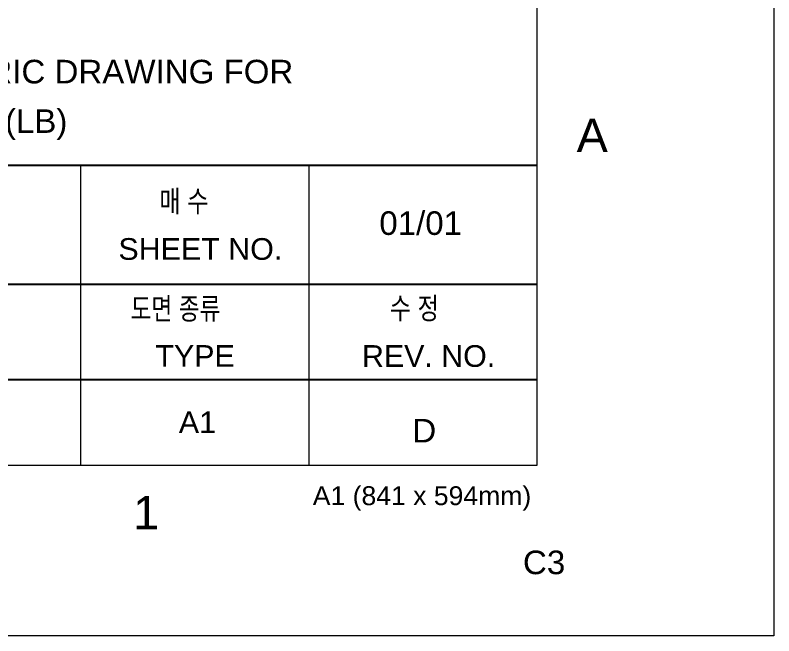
# Model space of a CAD drawing. Header units: inches. Extents: x 1155 to 1996, y 2 to 596.
# Drawn here: x 1915.5 to 1995.9, y 1.6 to 67.4 of the extents above; entities that cross this region are included whole.
import ezdxf
from ezdxf.enums import TextEntityAlignment as Align

# ---------------------------------------------------------------- set-up
doc = ezdxf.new("R2010")
doc.units = ezdxf.units.IN
doc.header["$MEASUREMENT"] = 0
for name, color, linetype in [('BG 0 -1', 7, 'Continuous'), ('BG VPORT', 7, 'Continuous'), ('FRAME', 7, 'Continuous')]:
    doc.layers.add(name, color=color, linetype=linetype)
doc.styles.add('Arial', font='arial.ttf')

msp = doc.modelspace()

# ---------------------------------------------------------------- linework, layer by layer
at = {"layer": 'BG 0 -1', "color": 7, "linetype": 'Continuous', "lineweight": 9}
for p, q in [((1995.894, 595.631), (1995.894, 1.631)), ((1970.825, 19.738), (1970.825, 578.377)), ((1922.414, 51.508), (1922.414, 19.738)), ((1946.62, 51.508), (1946.62, 19.738)), ((1180.006, 19.738), (1970.825, 19.738)), ((1995.894, 1.631), (1154.894, 1.631))]:
    msp.add_line(p, q, dxfattribs=at)
at = {"layer": 'BG VPORT', "color": 7, "linetype": 'Continuous', "lineweight": 25}
for p, q in [((1821.558, 51.508), (1970.825, 51.508)), ((1821.558, 38.901), (1970.825, 38.901)), ((1821.558, 28.815), (1970.825, 28.815))]:
    msp.add_line(p, q, dxfattribs=at)

# ---------------------------------------------------------------- texts
at = {"layer": 'BG 0 -1', "color": 7, "style": 'Arial', "width": 1.004063}
msp.add_text('A', height=3.537, dxfattribs=at).set_placement((1974.999, 52.917))
at = {"layer": 'BG 0 -1', "color": 7, "style": 'Arial'}
for s, height, width, p in [('A1 (841 x 594mm)', 2, 1.007335, (1958.616, 16.238)), ('1', 3.537, 1.008516, (1929.379, 14.683))]:
    msp.add_text(s, height=height, dxfattribs=dict(at, width=width)).set_placement(p, align=Align.MIDDLE)
at = {"layer": 'BG VPORT', "color": 7, "style": 'Arial'}
for s, width, p in [('매 수', 0.780824, (1930.79, 46.547)), (' SHEET NO.', 1.00288, (1925.552, 41.49)), ('수 정', 0.780824, (1955.201, 35.201)), ('도면 종류', 0.767495, (1927.724, 35.163)), ('TYPE', 1.001693, (1930.37, 30.148)), (' REV. NO.', 1.000881, (1951.364, 30.144)), ('A1', 1.006087, (1932.847, 23.122))]:
    msp.add_text(s, height=2.3, dxfattribs=dict(at, width=width)).set_placement(p)
at = {"layer": 'FRAME', "color": 2, "style": 'Arial'}
for s, width, p in [('HRSG_PIPING SYSTEM ISOMETRIC DRAWING FOR', 1.003287, (1858.941, 60.193)), (' HP STEAM_RIGHT SIDE (LB)', 1.003287, (1872.57, 54.947)), ('01/01', 1.002578, (1954.094, 44.131)), ('D', 1.004063, (1957.594, 22.131)), ('C3', 1.004063, (1969.312, 8.166))]:
    msp.add_text(s, height=2.5, dxfattribs=dict(at, width=width)).set_placement(p)

doc.saveas('drawing.dxf')
